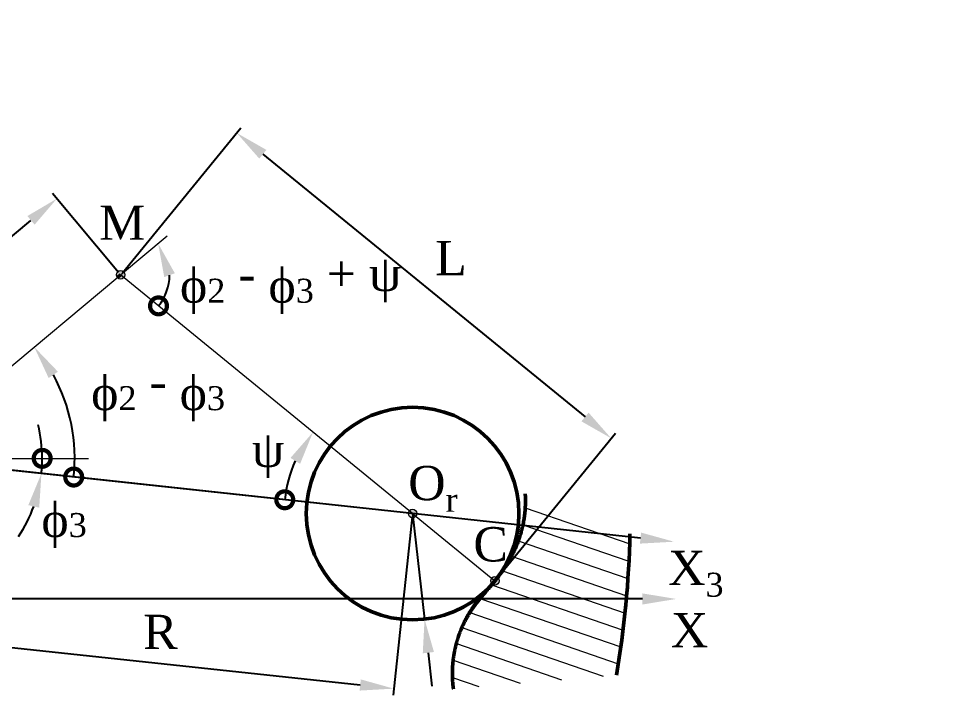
# Model space of a CAD drawing. Header units: millimetres. Extents: x -627 to 1823, y -1195 to 1759.
# Drawn here: x -280.8 to -106.7, y -507 to -378 of the extents above; entities that cross this region are included whole.
import ezdxf
from ezdxf import colors
from ezdxf.entities.mleader import LeaderData, LeaderLine
from ezdxf.math import Vec2, Vec3

# ---------------------------------------------------------------- set-up
doc = ezdxf.new("R2010")
doc.units = ezdxf.units.MM
doc.layers.add('DIM', color=7, linetype='Continuous', lineweight=20)
doc.layers.add('PROFILE', color=7, linetype='Continuous', lineweight=50)
doc.styles.get("Standard").update_dxf_attribs({"font": 'arial.ttf'})
doc.styles.add('可註解', font='arial.ttf')
doc.dimstyles.new('凸輪專題用', dxfattribs={"dimtxt": 2.5, "dimasz": 8, "dimexe": 1.25, "dimexo": 0.625, "dimtad": 1, "dimtxsty": 'Standard', "dimcen": 0, "dimadec": 0, "dimazin": 0, "dimtfac": 1, "dimtmove": 0, "dimatfit": 3, "dimfxl": 1, "dimarcsym": 0})

# ---------------------------------------------------------------- blocks, each defined once
blk = doc.blocks.new('_DotSmall')
at = {"color": 0, "linetype": 'ByBlock', "const_width": 0.5}
blk.add_lwpolyline([(-0.0625, 0, 1), (0.0625, 0, 1)], format="xyb", close=True, dxfattribs=at)
blk = doc.blocks.new('*D84')
at = {"layer": 'Defpoints', "color": 0, "transparency": 16777216}
for p in [(-297.41, -311.37), (-306.91, -326.82), (-329.3, -338.03), (-329.3, -338.03), (-201.3, -338.03)]:
    blk.add_point(p, dxfattribs=at)
at = {"layer": 'DIM', "color": 0, "lineweight": -2, "transparency": 16777216}
blk.add_arc((-329.3, -338.03), 25.04, 0, 25.2136, dxfattribs=at)
at = {"layer": 'DIM', "color": 0, "transparency": 16777216}
blk.add_solid([(-307.54, -327.93), (-305.74, -326.79), (-310.08, -321.96)], dxfattribs=at)
at = {"layer": 'DIM', "color": 0, "lineweight": -2, "transparency": 16777216, "xscale": 6.4, "yscale": 6.4, "zscale": 6.4, "rotation": 270.0000000000001}
blk.add_blockref('_DotSmall', (-304.26, -338.03), dxfattribs=at)
blk = doc.blocks.new('*D141')
at = {"layer": 'Defpoints', "color": 0, "transparency": 16777216}
for p in [(570.36, -295.06), (567.8, -302.35), (559.36, -304.25), (521.14, -336.21), (634.1, -370.76)]:
    blk.add_point(p, dxfattribs=at)
at = {"layer": 'DIM', "color": 0, "lineweight": -2, "transparency": 16777216}
blk.add_arc((559.36, -304.25), 8.65, 318.3366, 13.148, dxfattribs=at)
at = {"layer": 'DIM', "color": 0, "transparency": 16777216}
blk.add_solid([(567.19, -302.58), (568.38, -301.99), (566, -298.71)], dxfattribs=at)
at = {"layer": 'DIM', "color": 0, "lineweight": -2, "transparency": 16777216, "xscale": 4, "yscale": 4, "zscale": 4, "rotation": 228.3365734156089}
blk.add_blockref('_DotSmall', (565.82, -310), dxfattribs=at)
blk = doc.blocks.new('*D143')
at = {"layer": 'Defpoints', "color": 0, "transparency": 16777216}
for p in [(521.14, -336.21), (521.14, -336.21), (562.94, -336.21), (550.73, -338.31), (619.04, -357.36)]:
    blk.add_point(p, dxfattribs=at)
at = {"layer": 'PROFILE', "color": 0, "lineweight": -2, "transparency": 16777216}
blk.add_arc((521.14, -336.21), 29.67, 355.5422, 0, dxfattribs=at)
at = {"layer": 'PROFILE', "color": 0, "transparency": 16777216}
blk.add_solid([(551.38, -338.61), (550.06, -338.42), (550.14, -342.47)], dxfattribs=at)
at = {"layer": 'PROFILE', "color": 0, "lineweight": -2, "transparency": 16777216, "xscale": 4, "yscale": 4, "zscale": 4, "rotation": 90}
blk.add_blockref('_DotSmall', (550.81, -336.21), dxfattribs=at)
blk = doc.blocks.new('*D183')
at = {"layer": 'Defpoints', "color": 0, "transparency": 16777216}
for p in [(-303.06, -461.4), (-320.33, -480.74), (-334.95, -488.06), (-334.95, -488.06), (-206.95, -488.06)]:
    blk.add_point(p, dxfattribs=at)
at = {"layer": 'DIM', "color": 0, "lineweight": -2, "transparency": 16777216}
blk.add_arc((-334.95, -488.06), 16.35, 0, 17.3291, dxfattribs=at)
at = {"layer": 'DIM', "color": 0, "transparency": 16777216}
blk.add_solid([(-320.28, -483.7), (-318.4, -482.68), (-322.41, -477.57)], dxfattribs=at)
at = {"layer": 'DIM', "color": 0, "lineweight": -2, "transparency": 16777216, "xscale": 6.4, "yscale": 6.4, "zscale": 6.4, "rotation": 270.0000000000001}
blk.add_blockref('_DotSmall', (-318.6, -488.06), dxfattribs=at)
blk = doc.blocks.new('*D182')
at = {"layer": 'Defpoints', "color": 0, "transparency": 16777216}
for p in [(-206.07, -471.86), (-203.79, -491.89)]:
    blk.add_point(p, dxfattribs=at)
at = {"layer": 'DIM', "color": 0, "lineweight": -2, "transparency": 16777216}
for p, q in [((-206.07, -471.86), (-203.79, -491.89)), ((-202.35, -504.6), (-203.07, -498.25))]:
    blk.add_line(p, q, dxfattribs=at)
at = {"layer": 'DIM', "color": 0, "transparency": 16777216}
blk.add_solid([(-202.01, -498.13), (-204.13, -498.37), (-203.79, -491.89)], dxfattribs=at)
blk = doc.blocks.new('*D184')
at = {"layer": 'Defpoints', "color": 0, "transparency": 16777216}
for p in [(-303.06, -461.4), (-206.06, -471.86), (-209.64, -505.07)]:
    blk.add_point(p, dxfattribs=at)
at = {"layer": 'DIM', "color": 0, "lineweight": -2, "transparency": 16777216}
for p, q in [((-303.13, -462.03), (-306.78, -495.85)), ((-206.12, -472.49), (-209.77, -506.31)), ((-300.28, -495.29), (-216, -504.38))]:
    blk.add_line(p, q, dxfattribs=at)
at = {"layer": 'DIM', "color": 0, "transparency": 16777216}
for points in [[(-300.17, -494.23), (-300.4, -496.36), (-306.64, -494.61)], [(-215.88, -503.32), (-216.11, -505.44), (-209.64, -505.07)]]:
    blk.add_solid(points, dxfattribs=at)
blk = doc.blocks.new('*D185')
at = {"layer": 'Defpoints', "color": 0, "transparency": 16777216}
for p in [(-261.43, -426.6), (-303.06, -461.4), (-229.35, -464.66), (-206.06, -471.86), (-206.06, -471.86)]:
    blk.add_point(p, dxfattribs=at)
at = {"layer": 'PROFILE', "color": 0, "lineweight": -2, "transparency": 16777216}
blk.add_arc((-206.06, -471.86), 24.39, 155.8177, 173.8456, dxfattribs=at)
at = {"layer": 'PROFILE', "color": 0, "transparency": 16777216}
blk.add_solid([(-229.21, -461.31), (-227.39, -462.44), (-224.94, -456.43)], dxfattribs=at)
at = {"layer": 'PROFILE', "color": 0, "lineweight": -2, "transparency": 16777216, "xscale": 6.4, "yscale": 6.4, "zscale": 6.4, "rotation": 263.8456486269702}
blk.add_blockref('_DotSmall', (-230.3, -469.25), dxfattribs=at)
blk = doc.blocks.new('*D186')
at = {"layer": 'Defpoints', "color": 0, "transparency": 16777216}
for p in [(-261.93, -427.02), (-273.1, -447.72), (-303.06, -461.4), (-303.06, -461.4), (-206.06, -471.86)]:
    blk.add_point(p, dxfattribs=at)
at = {"layer": 'DIM', "color": 0, "lineweight": -2, "transparency": 16777216}
blk.add_arc((-303.06, -461.4), 32.94, 353.8456, 28.7454, dxfattribs=at)
at = {"layer": 'DIM', "color": 0, "transparency": 16777216}
blk.add_solid([(-275.07, -446.17), (-273.31, -444.96), (-277.8, -440.28)], dxfattribs=at)
at = {"layer": 'DIM', "color": 0, "lineweight": -2, "transparency": 16777216, "xscale": 6.4, "yscale": 6.4, "zscale": 6.4, "rotation": 263.8456486269701}
blk.add_blockref('_DotSmall', (-270.32, -464.94), dxfattribs=at)
blk = doc.blocks.new('*D187')
at = {"layer": 'Defpoints', "color": 0, "transparency": 16777216}
for p in [(-261.44, -426.69), (-168.4, -457.6), (-190.43, -484.61)]:
    blk.add_point(p, dxfattribs=at)
at = {"layer": 'DIM', "color": 0, "lineweight": -2, "transparency": 16777216}
for p, q in [((-261.05, -426.2), (-238.62, -398.71)), ((-234.45, -403.72), (-173.36, -453.55)), ((-190.04, -484.12), (-167.61, -456.63))]:
    blk.add_line(p, q, dxfattribs=at)
at = {"layer": 'DIM', "color": 0, "transparency": 16777216}
for points in [[(-233.78, -402.9), (-235.13, -404.55), (-239.41, -399.68)], [(-172.69, -452.73), (-174.04, -454.38), (-168.4, -457.6)]]:
    blk.add_solid(points, dxfattribs=at)
blk = doc.blocks.new('*D189')
at = {"layer": 'Defpoints', "color": 0, "transparency": 16777216}
for p in [(-273.51, -412.15), (-261.43, -426.6), (-334.95, -488.06)]:
    blk.add_point(p, dxfattribs=at)
at = {"layer": 'DIM', "color": 0, "lineweight": -2, "transparency": 16777216}
for p, q in [((-261.83, -426.12), (-274.31, -411.19)), ((-342.12, -469.51), (-278.42, -416.26)), ((-335.35, -487.58), (-347.83, -472.66))]:
    blk.add_line(p, q, dxfattribs=at)
at = {"layer": 'DIM', "color": 0, "transparency": 16777216}
for points in [[(-279.1, -415.44), (-277.73, -417.08), (-273.51, -412.15)], [(-342.8, -468.69), (-341.43, -470.33), (-347.03, -473.62)]]:
    blk.add_solid(points, dxfattribs=at)
blk = doc.blocks.new('*D190')
at = {"layer": 'Defpoints', "color": 0, "transparency": 16777216}
for p in [(-303.06, -461.4), (-303.06, -461.4), (-267.5, -461.4), (-276.36, -463.32), (-254.56, -466.63)]:
    blk.add_point(p, dxfattribs=at)
at = {"layer": 'DIM', "color": 0, "lineweight": -2, "transparency": 16777216}
for start, end in [(360, 13.7284), (353.8456, 360), (326.3887, 340.1171)]:
    blk.add_arc((-303.06, -461.4), 26.77, start, end, dxfattribs=at)
at = {"layer": 'DIM', "color": 0, "transparency": 16777216}
blk.add_solid([(-278.92, -470.27), (-276.85, -470.75), (-276.44, -464.27)], dxfattribs=at)
at = {"layer": 'DIM', "color": 0, "lineweight": -2, "transparency": 16777216, "xscale": 6.4, "yscale": 6.4, "zscale": 6.4, "rotation": 269.9999999999999}
blk.add_blockref('_DotSmall', (-276.29, -461.4), dxfattribs=at)
blk = doc.blocks.new('*D191')
at = {"layer": 'Defpoints', "color": 0, "transparency": 16777216}
for p in [(-252.57, -419.19), (-261.43, -426.6), (-261.43, -426.6), (-252.38, -428.67), (-206.06, -471.86)]:
    blk.add_point(p, dxfattribs=at)
at = {"layer": 'DIM', "color": 0, "lineweight": -2, "transparency": 16777216}
blk.add_arc((-261.43, -426.6), 9.29, 320.7373, 359.5981, dxfattribs=at)
at = {"layer": 'DIM', "color": 0, "transparency": 16777216}
blk.add_solid([(-253.15, -427.02), (-251.14, -426.3), (-254.31, -420.64)], dxfattribs=at)
at = {"layer": 'DIM', "color": 0, "lineweight": -2, "transparency": 16777216, "xscale": 6.4, "yscale": 6.4, "zscale": 6.4, "rotation": 230.7373248420033}
blk.add_blockref('_DotSmall', (-254.24, -432.48), dxfattribs=at)

msp = doc.modelspace()

# ---------------------------------------------------------------- hatches: boundary and pattern name
at = {"layer": 'DIM'}
h = msp.add_hatch(dxfattribs=at)
h.set_pattern_fill('ANSI31', color=256, angle=116)
h.set_pattern_definition([(161, (-356.1295, -750.9096), (-1.03368, -3.002021), [])])
edge = h.paths.add_edge_path()
edge.add_line((-164.85, -475.697), (-184.696, -468.1))
edge.add_spline(control_points=[(-184.696, -468.1), (-184.678, -468.402), (-184.652, -469.056), (-184.657, -470.062), (-184.713, -471.111), (-184.817, -472.14), (-184.965, -473.14), (-185.153, -474.105), (-185.374, -475.028), (-185.623, -475.905), (-185.894, -476.732), (-186.182, -477.509), (-186.479, -478.235), (-186.783, -478.912), (-187.088, -479.541), (-187.392, -480.124), (-187.692, -480.664), (-187.985, -481.163), (-188.271, -481.626), (-188.547, -482.054), (-188.813, -482.451), (-189.07, -482.819), (-189.315, -483.161), (-189.55, -483.48), (-189.76, -483.756), (-189.891, -483.926), (-189.947, -483.998)], knot_values=[30.4418881, 30.4418881, 30.4418881, 30.4418881, 31.0076612, 31.6701496, 32.3276006, 32.9751903, 33.608502, 34.2236771, 34.8175184, 35.3875402, 35.9319657, 36.4496878, 36.9402016, 37.4035145, 37.8400581, 38.2505955, 38.6361359, 38.9978644, 39.3370766, 39.6551278, 39.9533972, 40.2332499, 40.4960229, 40.7430014, 40.9754137, 41.1460183, 41.1460183, 41.1460183, 41.1460183], degree=3, periodic=0)
edge.add_arc((-190.451, -484.62), 0.8, 0, 51.00568, ccw=False)
edge.add_arc((-190.451, -484.62), 0.8, -129.21629, 0, ccw=False)
edge.add_spline(control_points=[(-190.957, -485.239), (-191.004, -485.295), (-191.103, -485.413), (-191.254, -485.59), (-191.405, -485.767), (-191.551, -485.936), (-191.692, -486.099), (-191.828, -486.255), (-191.959, -486.407), (-192.086, -486.553), (-192.21, -486.696), (-192.329, -486.834), (-192.446, -486.969), (-192.56, -487.102), (-192.671, -487.231), (-192.78, -487.359), (-192.887, -487.485), (-192.992, -487.61), (-193.095, -487.733), (-193.196, -487.855), (-193.287, -487.965), (-193.344, -488.035), (-193.367, -488.063)], knot_values=[27.1211248, 27.1211248, 27.1211248, 27.1211248, 27.2584678, 27.4104689, 27.5559656, 27.6955584, 27.8298007, 27.9592021, 28.0842329, 28.2053258, 28.3228803, 28.4372636, 28.548814, 28.6578434, 28.7646394, 28.8694675, 28.972571, 29.0741748, 29.1744865, 29.2736967, 29.3719817, 29.4418318, 29.4418318, 29.4418318, 29.4418318], degree=3, periodic=0)
edge.add_line((-193.367, -488.063), (-165.528, -488.063))
edge.add_arc((-344.791, -472.042), 179.978, 354.89275, 358.83642)
edge = h.paths.add_edge_path()
edge.add_line((-165.528, -488.063), (-193.367, -488.063))
edge.add_spline(control_points=[(-193.367, -488.063), (-193.376, -488.075), (-193.418, -488.126), (-193.492, -488.218), (-193.589, -488.339), (-193.684, -488.459), (-193.779, -488.58), (-193.873, -488.701), (-193.966, -488.823), (-194.059, -488.945), (-194.151, -489.068), (-194.242, -489.191), (-194.333, -489.316), (-194.423, -489.442), (-194.513, -489.568), (-194.603, -489.696), (-194.692, -489.825), (-194.781, -489.956), (-194.869, -490.088), (-194.957, -490.221), (-195.044, -490.356), (-195.132, -490.493), (-195.218, -490.631), (-195.304, -490.77), (-195.39, -490.911), (-195.476, -491.054), (-195.56, -491.199), (-195.645, -491.345), (-195.728, -491.493), (-195.812, -491.643), (-195.894, -491.794), (-195.976, -491.947), (-196.057, -492.102), (-196.138, -492.259), (-196.217, -492.417), (-196.296, -492.577), (-196.374, -492.739), (-196.452, -492.902), (-196.528, -493.067), (-196.603, -493.234), (-196.678, -493.402), (-196.751, -493.572), (-196.824, -493.744), (-196.895, -493.917), (-196.965, -494.092), (-197.034, -494.268), (-197.102, -494.445), (-197.168, -494.624), (-197.233, -494.805), (-197.297, -494.986), (-197.36, -495.169), (-197.421, -495.353), (-197.48, -495.539), (-197.539, -495.725), (-197.595, -495.913), (-197.651, -496.101), (-197.704, -496.291), (-197.757, -496.481), (-197.807, -496.673), (-197.856, -496.865), (-197.903, -497.058), (-197.949, -497.252), (-197.993, -497.446), (-198.035, -497.641), (-198.076, -497.836), (-198.114, -498.032), (-198.151, -498.229), (-198.187, -498.425), (-198.22, -498.622), (-198.252, -498.819), (-198.282, -499.017), (-198.31, -499.214), (-198.336, -499.412), (-198.361, -499.609), (-198.383, -499.807), (-198.404, -500.004), (-198.423, -500.201), (-198.441, -500.398), (-198.456, -500.594), (-198.47, -500.79), (-198.482, -500.986), (-198.492, -501.181), (-198.5, -501.375), (-198.507, -501.569), (-198.512, -501.763), (-198.515, -501.955), (-198.517, -502.147), (-198.516, -502.338), (-198.515, -502.528), (-198.511, -502.717), (-198.506, -502.905), (-198.499, -503.092), (-198.491, -503.278), (-198.481, -503.463), (-198.47, -503.647), (-198.457, -503.829), (-198.443, -504.011), (-198.427, -504.191), (-198.41, -504.369), (-198.392, -504.547), (-198.372, -504.723), (-198.351, -504.898), (-198.336, -505.017), (-198.328, -505.077), (-198.327, -505.08)], knot_values=[15.7202119, 15.7202119, 15.7202119, 15.7202119, 15.7478836, 15.8447908, 15.9412212, 16.0373014, 16.1331473, 16.2288646, 16.324552, 16.4202987, 16.5161865, 16.6122919, 16.7086812, 16.8054178, 16.9025582, 17.0001531, 17.0982487, 17.1968862, 17.2961031, 17.3959325, 17.4964025, 17.5975388, 17.699363, 17.8018949, 17.90515, 18.0091404, 18.1138767, 18.2193662, 18.325615, 18.4326259, 18.5404005, 18.6489361, 18.7582308, 18.8682799, 18.9790769, 19.0906136, 19.2028802, 19.3158669, 19.4295603, 19.543947, 19.6590128, 19.7747415, 19.8911159, 20.0081183, 20.125729, 20.2439297, 20.3626983, 20.4820139, 20.6018543, 20.7221963, 20.8430165, 20.9642913, 21.0859948, 21.2081022, 21.330588, 21.4534252, 21.5765878, 21.7000483, 21.8237799, 21.9477546, 22.0719448, 22.1963214, 22.3208572, 22.4455219, 22.5702888, 22.6951277, 22.8200098, 22.9449068, 23.0697891, 23.1946277, 23.3193946, 23.4440598, 23.568595, 23.6929717, 23.8171618, 23.9411367, 24.0648684, 24.188329, 24.3114918, 24.4343288, 24.5568149, 24.6789216, 24.8006256, 24.9219002, 25.0427201, 25.1630623, 25.2829026, 25.4022182, 25.5209872, 25.6391876, 25.7567985, 25.8738006, 25.9901754, 26.1059039, 26.2209696, 26.3353565, 26.4490499, 26.5620363, 26.6743036, 26.7858402, 26.8966373, 27.006686, 27.1159809, 27.1211248, 27.1211248, 27.1211248, 27.1211248], degree=3, periodic=0)
edge.add_line((-198.327, -505.08), (-167.413, -502.522))
edge.add_arc((-344.791, -472.042), 179.978, 350.24981, 354.89275)
at = {"layer": 'PROFILE'}
h = msp.add_hatch(color=256, dxfattribs=at)
h.dxf.hatch_style = 1
h.paths.add_polyline_path([(-262.221, -426.6, 0.1732786), (-262.04, -427.107), (-261.932, -427.017), (-261.432, -426.599), (-260.806, -427.111, 0.1749707), (-260.621, -426.6, 1)])
h.paths.add_polyline_path([(-261.432, -426.599), (-261.518, -427.394, 0.2551465), (-260.806, -427.111)])
h.paths.add_polyline_path([(-261.432, -426.599), (-261.932, -427.017), (-262.04, -427.107, 0.1931387), (-261.518, -427.394)])
edge = h.paths.add_edge_path()
edge.add_arc((-190.451, -484.62), 0.8, 0, 51.00568)
edge.add_spline(control_points=[(-189.947, -483.998), (-189.963, -484.018), (-190.047, -484.125), (-190.196, -484.314), (-190.392, -484.558), (-190.58, -484.787), (-190.759, -485.004), (-190.884, -485.153), (-190.949, -485.23), (-190.957, -485.239)], knot_values=[29.4418318, 29.4418318, 29.4418318, 29.4418318, 29.4902361, 29.6969346, 29.8923457, 30.0774257, 30.2530613, 30.4200756, 30.4418881, 30.4418881, 30.4418881, 30.4418881], degree=3, periodic=0)
edge.add_arc((-206.055, -471.864), 20.16, 320.56141, 321.14754, ccw=False)
edge.add_spline(control_points=[(-189.947, -483.998), (-189.963, -484.018), (-190.047, -484.125), (-190.196, -484.314), (-190.392, -484.558), (-190.58, -484.787), (-190.759, -485.004), (-190.884, -485.153), (-190.949, -485.23), (-190.957, -485.239)], knot_values=[29.4418318, 29.4418318, 29.4418318, 29.4418318, 29.4902361, 29.6969346, 29.8923457, 30.0774257, 30.2530613, 30.4200756, 30.4418881, 30.4418881, 30.4418881, 30.4418881], degree=3, periodic=0)
edge.add_arc((-190.451, -484.62), 0.8, 230.78371, 360)
edge = h.paths.add_edge_path()
edge.add_arc((-190.451, -484.62), 0.8, 51.44662, 180)
edge.add_arc((-190.451, -484.62), 0.8, 180, 230.02803)
edge.add_arc((-206.055, -471.864), 20.16, 318.46326, 320.56141)
edge.add_spline(control_points=[(-189.947, -483.998), (-189.963, -484.018), (-190.047, -484.125), (-190.196, -484.314), (-190.392, -484.558), (-190.58, -484.787), (-190.759, -485.004), (-190.884, -485.153), (-190.949, -485.23), (-190.957, -485.239)], knot_values=[29.4418318, 29.4418318, 29.4418318, 29.4418318, 29.4902361, 29.6969346, 29.8923457, 30.0774257, 30.2530613, 30.4200756, 30.4418881, 30.4418881, 30.4418881, 30.4418881], degree=3, periodic=0)
edge.add_arc((-206.055, -471.864), 20.16, 321.14754, 323.01139)
h.paths.add_polyline_path([(-206.674, -471.358), (-206.055, -471.864), (-205.436, -472.371, 0.1730116), (-205.255, -471.864, 0.7050129)])
h.paths.add_polyline_path([(-206.055, -471.864), (-206.85, -471.779, 0.0268599), (-206.855, -471.864, 0.7050129), (-205.436, -472.371)])
h.paths.add_polyline_path([(-206.674, -471.358, 0.1454757), (-206.85, -471.779), (-206.055, -471.864)])

# ---------------------------------------------------------------- linework, layer by layer
at = {"layer": 'DIM'}
for p, q in [((-261.432, -426.599), (-252.57, -419.19)), ((-303.064, -461.404), (-261.932, -427.017)), ((-206.055, -471.864), (-261.432, -426.599)), ((-303.064, -461.404), (-267.497, -461.404)), ((-303.064, -461.404), (-206.055, -471.864)), ((-206.055, -471.864), (-190.451, -484.62))]:
    msp.add_line(p, q, dxfattribs=at)
for centre in [(-261.421, -426.6), (-206.055, -471.864), (-190.451, -484.62)]:
    msp.add_circle(centre, 0.8, dxfattribs=at)
at = {"layer": 'PROFILE'}
msp.add_line((-261.932, -427.017), (-261.432, -426.599), dxfattribs=at)
msp.add_circle((-206.055, -471.864), 20.16, dxfattribs=at)
msp.add_arc((-344.791, -472.042), 179.978, 350.24981, 358.83642, dxfattribs=at)
msp.add_open_spline([(-198.327, -505.08), (-198.328, -505.077), (-198.336, -505.017), (-198.351, -504.898), (-198.372, -504.723), (-198.392, -504.547), (-198.41, -504.369), (-198.427, -504.191), (-198.443, -504.011), (-198.457, -503.829), (-198.47, -503.647), (-198.481, -503.463), (-198.491, -503.278), (-198.499, -503.092), (-198.506, -502.905), (-198.511, -502.717), (-198.515, -502.528), (-198.516, -502.338), (-198.517, -502.147), (-198.515, -501.955), (-198.512, -501.763), (-198.507, -501.569), (-198.5, -501.375), (-198.492, -501.181), (-198.482, -500.986), (-198.47, -500.79), (-198.456, -500.594), (-198.441, -500.398), (-198.423, -500.201), (-198.404, -500.004), (-198.383, -499.807), (-198.361, -499.609), (-198.336, -499.412), (-198.31, -499.214), (-198.282, -499.017), (-198.252, -498.819), (-198.22, -498.622), (-198.187, -498.425), (-198.151, -498.229), (-198.114, -498.032), (-198.076, -497.836), (-198.035, -497.641), (-197.993, -497.446), (-197.949, -497.252), (-197.903, -497.058), (-197.856, -496.865), (-197.807, -496.673), (-197.757, -496.481), (-197.704, -496.291), (-197.651, -496.101), (-197.595, -495.913), (-197.539, -495.725), (-197.48, -495.539), (-197.421, -495.353), (-197.36, -495.169), (-197.297, -494.986), (-197.233, -494.805), (-197.168, -494.624), (-197.102, -494.445), (-197.034, -494.268), (-196.965, -494.092), (-196.895, -493.917), (-196.824, -493.744), (-196.751, -493.572), (-196.678, -493.402), (-196.603, -493.234), (-196.528, -493.067), (-196.452, -492.902), (-196.374, -492.739), (-196.296, -492.577), (-196.217, -492.417), (-196.138, -492.259), (-196.057, -492.102), (-195.976, -491.947), (-195.894, -491.794), (-195.812, -491.643), (-195.728, -491.493), (-195.645, -491.345), (-195.56, -491.199), (-195.476, -491.054), (-195.39, -490.911), (-195.304, -490.77), (-195.218, -490.631), (-195.132, -490.493), (-195.044, -490.356), (-194.957, -490.221), (-194.869, -490.088), (-194.781, -489.956), (-194.692, -489.825), (-194.603, -489.696), (-194.513, -489.568), (-194.423, -489.442), (-194.333, -489.316), (-194.242, -489.191), (-194.151, -489.068), (-194.059, -488.945), (-193.966, -488.823), (-193.873, -488.701), (-193.779, -488.58), (-193.684, -488.459), (-193.589, -488.339), (-193.492, -488.218), (-193.395, -488.097), (-193.296, -487.977), (-193.196, -487.855), (-193.095, -487.733), (-192.992, -487.61), (-192.887, -487.485), (-192.78, -487.359), (-192.671, -487.231), (-192.56, -487.102), (-192.446, -486.969), (-192.329, -486.834), (-192.21, -486.696), (-192.086, -486.553), (-191.959, -486.407), (-191.828, -486.255), (-191.692, -486.099), (-191.551, -485.936), (-191.405, -485.767), (-191.254, -485.59), (-191.096, -485.404), (-190.931, -485.21), (-190.759, -485.004), (-190.58, -484.787), (-190.392, -484.558), (-190.196, -484.314), (-189.991, -484.054), (-189.775, -483.777), (-189.55, -483.48), (-189.315, -483.161), (-189.07, -482.819), (-188.813, -482.451), (-188.547, -482.054), (-188.271, -481.626), (-187.985, -481.163), (-187.692, -480.664), (-187.392, -480.124), (-187.088, -479.541), (-186.783, -478.912), (-186.479, -478.235), (-186.182, -477.509), (-185.894, -476.732), (-185.623, -475.905), (-185.374, -475.028), (-185.153, -474.105), (-184.965, -473.14), (-184.817, -472.14), (-184.713, -471.111), (-184.657, -470.062), (-184.652, -469.056), (-184.678, -468.402), (-184.696, -468.1)], degree=3, knots=[15.7202119, 15.7202119, 15.7202119, 15.7202119, 15.7253558, 15.8346507, 15.9446993, 16.0554964, 16.167033, 16.2793003, 16.3922867, 16.5059802, 16.620367, 16.7354327, 16.8511613, 16.967536, 17.0845381, 17.2021491, 17.3203495, 17.4391184, 17.558434, 17.6782744, 17.7986165, 17.9194364, 18.040711, 18.162415, 18.2845217, 18.4070079, 18.5298448, 18.6530076, 18.7764683, 18.9001999, 19.0241749, 19.148365, 19.2727416, 19.3972768, 19.521942, 19.646709, 19.7715476, 19.8964298, 20.0213268, 20.146209, 20.2710479, 20.3958147, 20.5204795, 20.6450152, 20.7693919, 20.893582, 21.0175567, 21.1412883, 21.2647489, 21.3879115, 21.5107487, 21.6332344, 21.7553418, 21.8770454, 21.9983201, 22.1191403, 22.2394823, 22.3593228, 22.4786384, 22.597407, 22.7156076, 22.8332184, 22.9502207, 23.0665951, 23.1823239, 23.2973897, 23.4117764, 23.5254697, 23.6384564, 23.750723, 23.8622597, 23.9730568, 24.0831058, 24.1924005, 24.3009362, 24.4087107, 24.5157217, 24.6219704, 24.72746, 24.8321963, 24.9361867, 25.0394417, 25.1419736, 25.2437978, 25.3449342, 25.4454041, 25.5452335, 25.6444505, 25.7430879, 25.8411835, 25.9387785, 26.0359189, 26.1326554, 26.2290448, 26.3251501, 26.4210379, 26.5167847, 26.6124721, 26.7081894, 26.8040352, 26.9001155, 26.9965459, 27.093453, 27.1909748, 27.2892599, 27.3884701, 27.4887818, 27.5903856, 27.6934891, 27.7983172, 27.9051132, 28.0141426, 28.125693, 28.2400763, 28.3576308, 28.4787237, 28.6037544, 28.7331559, 28.8673982, 29.006991, 29.1524877, 29.3044888, 29.4636443, 29.6306586, 29.8062942, 29.9913742, 30.1867853, 30.3934838, 30.6124927, 30.844905, 31.0918835, 31.3546565, 31.6345092, 31.9327786, 32.2508298, 32.590042, 32.9517705, 33.3373109, 33.7478483, 34.1843919, 34.6477048, 35.1382186, 35.6559407, 36.2003662, 36.770388, 37.3642293, 37.9794044, 38.6127161, 39.2603058, 39.9177569, 40.5802452, 41.1460183, 41.1460183, 41.1460183, 41.1460183], dxfattribs=at)

# ---------------------------------------------------------------- texts
at = {"layer": 'DIM', "insert": (-265.486, -413.455), "char_height": 6.5, "attachment_point": 1, "style": '可註解'}
msp.add_mtext('\\A1;{\\fTimes New Roman|b0|i0|c0|p18;M}', dxfattribs=at)
at = {"layer": 'DIM', "char_height": 6.5, "attachment_point": 1}
for s, width, insert in [('{\\fTimes New Roman|b0|i0|c0|p18;L}', 1.41224, (-201.776, -420.161)), ('{\\fTimes New Roman|b0|i0|c0|p18;ϕ\\A1;\\H0.7x;\\S^ 2;\\H1.42857x; - \\A0;ϕ\\A1;\\H0.7x;\\S^ 3;\\H1.42857x; + ψ}', 41.90715, (-250.165, -425.38)), ('{\\fTimes New Roman|b0|i0|c0|p18;ψ}', 6.1045, (-236.534, -456.528)), ('\\A1;{\\fTimes New Roman|b0|i0|c0|p18;O\\H0.7x;\\S^ r;}', 2.57926, (-206.891, -462.829)), ('{\\fTimes New Roman|b0|i0|c0|p18;ϕ\\A1;\\H0.7x;\\S^ 3;}', 1.59345, (-276.44, -469.817)), ('{\\fTimes New Roman|b0|i0|c0|p18;C}', 15.5927, (-194.536, -474.442))]:
    msp.add_mtext_dynamic_manual_height_columns(s, width=width, gutter_width=20, heights=[0], dxfattribs=dict(at, insert=insert))
for s, insert, width in [('{\\fTimes New Roman|b0|i0|c0|p18;ϕ\\A1;\\H0.7x;\\S^ 2;\\H1.42857x; - \\A0;ϕ\\A1;\\H0.7x;\\S^ 3;}', (-267.004, -445.759), 32.95595), ('\\A1;{\\fTimes New Roman|b0|i0|c0|p18;X\\H0.7x;\\S^ 3;}', (-157.615, -478.928), 9.24115), ('\\A1;{\\fTimes New Roman|b0|i0|c0|p18;X}', (-157.088, -490.734), 81.62844)]:
    msp.add_mtext(s, dxfattribs=dict(at, insert=insert, width=width))
at = {"layer": 'DIM', "insert": (-257.166, -491.055), "char_height": 6.5, "attachment_point": 1}
msp.add_mtext('{\\fTimes New Roman|b0|i0|c0|p18;R}', dxfattribs=at)

# ---------------------------------------------------------------- dimensions: what is measured, and where the dimension line sits
at = {"layer": 'DIM'}
for base, line1, line2, override, picture, middle in [((-276.357, -463.32), ((-303.064, -461.404), (-267.497, -461.404)), ((-303.064, -461.404), (-254.559, -466.634)), {"dimasz": 6.4, "dimblk2": 'DotSmall', "dimsah": 1}, '*D190', (-477.487, 251.087)), ((-252.376, -428.669), ((-261.432, -426.599), (-252.57, -419.19)), ((-206.055, -471.864), (-261.432, -426.599)), {"dimasz": 6.4, "dimblk1": 'DotSmall', "dimsah": 1}, '*D191', (425.53, -254.506)), ((567.798, -302.349), ((634.103, -370.757), (559.363, -304.251)), ((521.137, -336.209), (570.356, -295.061)), {"dimasz": 4, "dimblk1": 'DotSmall', "dimsah": 1}, '*D141', (-293.558, -572.392)), ((-306.905, -326.815), ((-329.298, -338.027), (-201.298, -338.027)), ((-329.298, -338.027), (-297.41, -311.368)), {"dimasz": 6.4, "dimblk1": 'DotSmall', "dimsah": 1}, '*D84', (202.499, -399.991)), ((-273.104, -447.722), ((-303.064, -461.404), (-261.932, -427.017)), ((-303.064, -461.404), (-206.055, -471.864)), {"dimasz": 6.4, "dimblk1": 'DotSmall', "dimsah": 1}, '*D186', (349.192, -391.287)), ((-320.329, -480.741), ((-334.952, -488.063), (-206.952, -488.063)), ((-334.952, -488.063), (-303.064, -461.404)), {"dimasz": 6.4, "dimblk1": 'DotSmall', "dimsah": 1}, '*D183', (342.611, -465.124))]:
    dim = msp.add_angular_dim_2l(base=base, line1=line1, line2=line2, text=' ', dimstyle='凸輪專題用', override=override, dxfattribs=at)
    dim.commit()
    dim.dimension.update_dxf_attribs({"geometry": picture, "text_midpoint": middle})
for base, p1, p2, angle, picture, middle in [((-168.402, -457.598), (-261.442, -426.686), (-190.433, -484.607), 320.79605, '*D187', (-200.643, -431.299)), ((-273.509, -412.154), (-334.952, -488.063), (-261.432, -426.599), 39.89647, '*D189', (-312.083, -444.403)), ((-209.635, -505.069), (-303.064, -461.404), (-206.055, -471.864), 353.84565, '*D184', (-259.258, -499.718))]:
    dim = msp.add_linear_dim(base=base, p1=p1, p2=p2, angle=angle, text=' ', dimstyle='凸輪專題用', override={"dimasz": 6.4}, dxfattribs=at)
    dim.commit()
    dim.dimension.update_dxf_attribs({"geometry": picture, "text_midpoint": middle, "dimtype": 161})
dim = msp.add_radius_dim(center=(-206.066, -471.855), mpoint=(-203.791, -491.886), text=' ', dimstyle='凸輪專題用', override={"dimasz": 6.4}, dxfattribs=at)
dim.commit()
dim.dimension.update_dxf_attribs({"geometry": '*D182', "text_midpoint": (-202.348, -504.605)})
at = {"layer": 'PROFILE'}
for base, line1, line2, override, picture, middle in [((-229.352, -464.657), ((-206.055, -471.864), (-261.432, -426.599)), ((-303.064, -461.404), (-206.055, -471.864)), {"dimasz": 6.4, "dimblk2": 'DotSmall', "dimsah": 1}, '*D185', (-517.177, 32.195)), ((550.733, -338.311), ((521.137, -336.209), (619.043, -357.356)), ((521.137, -336.209), (562.939, -336.209)), {"dimasz": 4, "dimblk2": 'DotSmall', "dimsah": 1}, '*D143', (-277.935, -583.536))]:
    dim = msp.add_angular_dim_2l(base=base, line1=line1, line2=line2, text=' ', dimstyle='凸輪專題用', override=override, dxfattribs=at)
    dim.commit()
    dim.dimension.update_dxf_attribs({"geometry": picture, "text_midpoint": middle})

# ---------------------------------------------------------------- leaders
at = {"layer": 'DIM'}
ml = msp.add_multileader_mtext('Standard', dxfattribs=at)
ml.set_content('', color=256)
ml.set_leader_properties()
ml.build(insert=Vec2(0, 0))
ml.multileader.update_dxf_attribs({"arrow_head_size": 6.4})
ctx = ml.context
ctx.base_point, ctx.arrow_head_size, ctx.plane_origin, ctx.plane_x_axis, ctx.plane_y_axis = Vec3(-307.297, -460.951), 6.4, Vec3(-251.867, -481.253), Vec3(0.9942458, -0.107123), Vec3(0.107123, 0.9942458)
ctx.text_align_type = 2
notes = []
notes.append((ctx, [(0, (1, 1, 0), (-295.366, -462.237), (-0.9942458, 0.107123), 8, [(0, [(-156.48, -477.208)], 0, [])])]))
ctx.mtext.insert, ctx.mtext.text_direction, ctx.mtext.rotation, ctx.mtext.alignment, ctx.mtext.flow_direction = Vec3(-305.094, -459.177), Vec3(0.9942458, -0.107123), 6.1758564, 3, 5
ml = msp.add_multileader_mtext('Standard', dxfattribs=at)
ml.set_content('', color=256)
ml.set_leader_properties()
ml.build(insert=Vec2(0, 0))
ml.multileader.update_dxf_attribs({"arrow_head_size": 6.4})
ctx = ml.context
ctx.base_point, ctx.char_height, ctx.arrow_head_size, ctx.landing_gap_size, ctx.plane_origin = Vec3(-341.352, -488.063), 6.4, 6.4, 3.2, Vec3(-178.152, -488.063)
ctx.text_align_type = 2
notes.append((ctx, [(0, (1, 1, 0), (-322.152, -488.063), (-1, 0), 12.8, [(0, [(-156.07, -488.063)], 0, [])])]))
ctx.mtext.insert, ctx.mtext.alignment, ctx.mtext.flow_direction = Vec3(-338.152, -484.863), 3, 5
for ctx, leaders in notes:
    for number, flags, end, landing, length, lines in leaders:
        leader = LeaderData()
        leader.index, (leader.has_last_leader_line, leader.has_dogleg_vector, leader.attachment_direction) = number, flags
        leader.last_leader_point, leader.dogleg_vector, leader.dogleg_length = Vec3(end), Vec3(landing), length
        for number, points, colour, breaks in lines:
            line = LeaderLine()
            line.index, line.vertices, line.color, line.breaks = number, Vec3.list(points), colors.encode_raw_color(colour), breaks
            leader.lines.append(line)
        ctx.leaders.append(leader)

doc.saveas('drawing.dxf')
